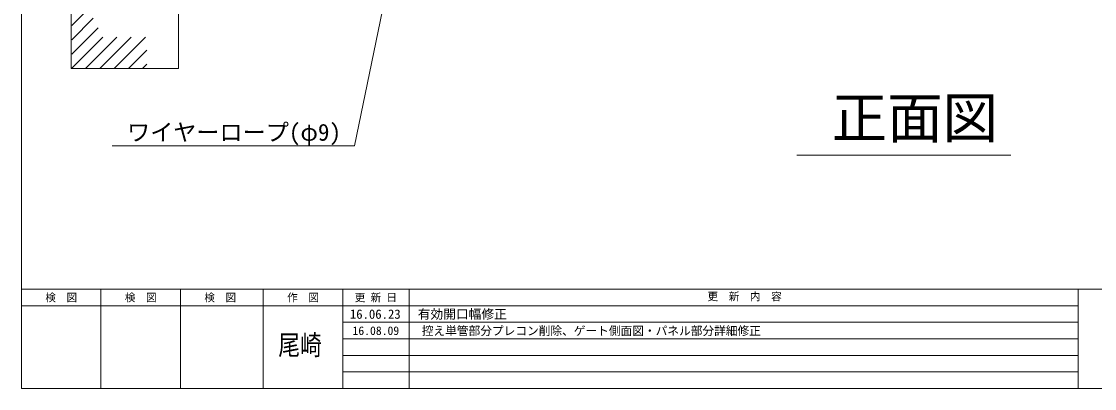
# Model space of a CAD drawing. Units: millimetres, scale not verified. Extents: x -12406 to 12406, y -8553 to 8553.
# Drawn here: x -12406 to -2421, y -8553 to -5140 of the extents above; entities that cross this region are included whole.
import ezdxf
from ezdxf.enums import TextEntityAlignment as Align

# ---------------------------------------------------------------- set-up
doc = ezdxf.new("R2010")
doc.units = ezdxf.units.MM
doc.header["$LTSCALE"] = 50
for name, color, linetype, lineweight in [('0-0_0', 7, 'Continuous', 9), ('0-A_TEXT', 7, 'Continuous', 9), ('0-D_図面枠', 7, 'Continuous', 9)]:
    doc.layers.add(name, color=color, linetype=linetype, lineweight=lineweight)
doc.styles.add('ＭＳ ゴシック', font='')
doc.styles.get('ＭＳ ゴシック').set_extended_font_data('MS Gothic')

msp = doc.modelspace()

# ---------------------------------------------------------------- linework, layer by layer
at = {"layer": '0-0_0'}
for p, q in [((-12406.14, 8553.31), (-12406.14, -8553.31)), ((-11945.02, -4575.62), (-11945.02, -5575.62)), ((-10945.02, -4575.62), (-10945.02, -5575.62)), ((-11938.41, -5177.26), (-11797.41, -5036.26)), ((-11938.41, -5309.84), (-11738.81, -5110.24)), ((-11938.41, -5442.42), (-11693.62, -5197.63)), ((-11938.41, -5575), (-11648.44, -5285.03)), ((-11805.83, -5575), (-11517.83, -5287)), ((-11673.25, -5575), (-11385.25, -5287)), ((-11540.66, -5575), (-11252.67, -5287)), ((-11408.08, -5575), (-11238.41, -5405.33)), ((-11945.02, -5575.62), (-10945.02, -5575.62)), ((-11275.5, -5575), (-11238.41, -5537.91))]:
    msp.add_line(p, q, dxfattribs=at)
msp.add_lwpolyline([(-11562.04, -6297.86), (-9307.16, -6297.86), (-8946.17, -4551.49)], dxfattribs=at)
at = {"layer": '0-A_TEXT'}
msp.add_line((-5190.15, -6382.69), (-3199.89, -6382.69), dxfattribs=at)
at = {"layer": '0-D_図面枠'}
for p, q in [((-12406.14, -7628.62), (12406.14, -7628.62)), ((-11666.4, -7628.62), (-11666.4, -8553.31)), ((-10926.65, -7628.62), (-10926.65, -8553.31)), ((-10156.09, -7628.62), (-10156.09, -8553.31)), ((-9416.34, -7628.62), (-9416.34, -8553.31)), ((-8799.89, -7628.62), (-8799.89, -8553.31)), ((-2573.7, -7628.62), (-2573.7, -8553.31)), ((-12406.14, -7782.73), (-2573.7, -7782.73)), ((-9416.34, -7936.85), (-2573.7, -7936.85)), ((-9416.34, -8090.96), (-2573.7, -8090.96)), ((-9416.34, -8245.08), (-2573.7, -8245.08)), ((-9416.34, -8399.19), (-2573.7, -8399.19))]:
    msp.add_line(p, q, dxfattribs=at)
msp.add_lwpolyline([(-12406.14, -8553.31), (12406.14, -8553.31), (12406.14, 8553.31), (-12406.14, 8553.31)], dxfattribs=at)

# ---------------------------------------------------------------- texts
at = {"layer": '0-0_0', "style": 'ＭＳ ゴシック'}
for s, height, p in [('正面図', 378.4, (-4867.39, -6338.7)), ('ワイヤーロープ(φ9)', 157.7, (-11423.48, -6296.22))]:
    msp.add_text(s, height=height, dxfattribs=at).set_placement(p, align=Align.BOTTOM_LEFT)
at = {"layer": '0-D_図面枠', "style": 'ＭＳ ゴシック'}
for s, height, p in [('検\u3000図', 72.31, (-12184.22, -7764.86)), ('検\u3000図', 72.31, (-11444.48, -7764.86)), ('検\u3000図', 72.31, (-10704.73, -7764.86)), ('作\u3000図', 72.31, (-9934.16, -7764.86)), ('更 新 日', 72.31, (-9305.38, -7764.86)), ('更\u3000新\u3000内\u3000容', 72.31, (-6022.6, -7755.38)), ('16.06.23', 86.77, (-9349.99, -7930.61)), ('有効開口幅修正', 86.77, (-8718.51, -7930.61)), ('16.08.09', 79.77, (-9325.71, -8079.18)), ('控え単管部分プレコン削除、ゲート側面図・パネル部分詳細修正', 79.77, (-8681.23, -8081.12))]:
    msp.add_text(s, height=height, dxfattribs=at).set_placement(p, align=Align.BOTTOM_LEFT)
at = {"layer": '0-D_図面枠', "style": 'ＭＳ ゴシック', "width": 0.8}
msp.add_text('尾崎', height=185.9, dxfattribs=at).set_placement((-10016.68, -8297.47), align=Align.BOTTOM_LEFT)

doc.saveas('drawing.dxf')
